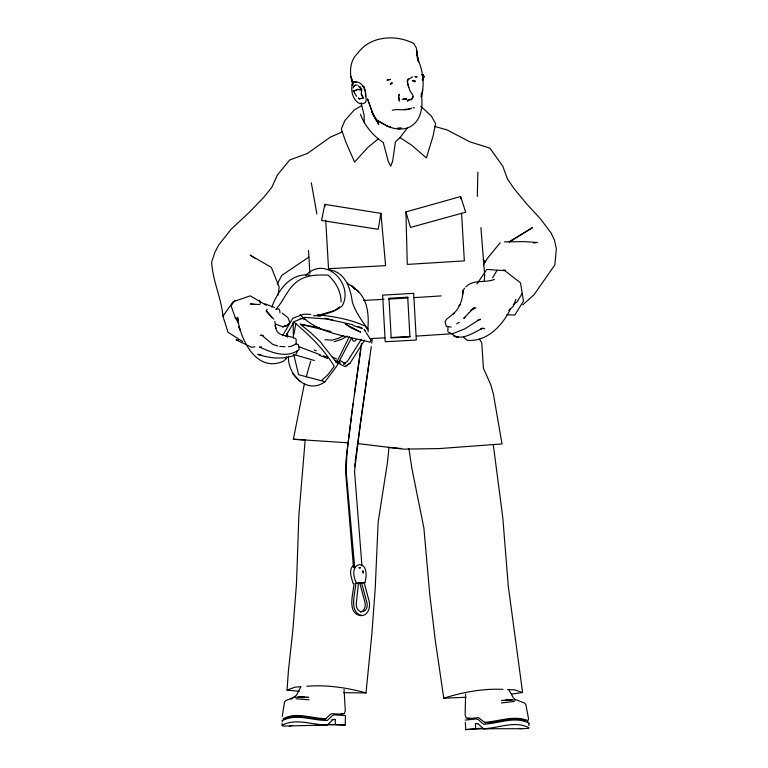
<?xml version="1.0" encoding="UTF-8"?>
<svg xmlns="http://www.w3.org/2000/svg" width="768" height="768" viewBox="0 0 768 768"><rect width="100%" height="100%" fill="white"/><g stroke="black" fill="none" stroke-linecap="round" stroke-linejoin="round"><path stroke-width="1.15" d="M287.549 337.075L287.558 333.658M465.581 694.109L465.139 715.162L466.186 718.176L469.315 717.811M282.346 721.411L281.952 720.845C295.766 713.126 312.374 720.614 327.274 720.47L332.381 715.594L334.109 714.893L345.408 715.536L345.206 725.05L335.28 724.454L335.328 719.472L334.013 719.424L332.362 720.125L327.379 724.992L284.851 726.058L282.451 725.942L282 723.11M422.813 89.904L421.651 96.73M418.531 62.093L416.352 47.885L413.741 43.517C396.115 34.282 370.243 35.779 357.994 52.963C348.989 61.219 349.21 74.381 353.03 85.046M360.144 86.88L361.68 89.318L361.277 93.926L362.918 97.526L362.707 96.749M477.322 196.406L477.859 172.138M364.205 325.085L367.824 329.29C368.947 315.888 368.122 301.037 357.888 291.072M484.282 281.491L484.656 275.078L480.922 227.626M299.309 691.334L287.05 690.115L288.403 670.915L292.867 630L296.486 583.661L298.877 515.184L305.222 439.45M462.547 295.046L462.874 290.784L464.554 288.182M343.574 692.698L365.99 692.928L371.77 635.03L375.206 588.73L378.163 521.962L387.379 463.037L389.011 447.59M364.944 582.586C371.827 556.454 345.418 560.909 356.563 583.344L364.944 582.586L359.77 582.998L364.973 602.294C365.866 605.952 364.598 611.146 360.557 612.182M278.208 294.922L279.12 286.829L271.373 267.427L250.109 255.072L254.851 258.269M361.594 582.902L366.797 602.189C369.725 613.862 355.402 615.389 356.285 603.091L358.474 583.19L355.776 583.382C355.622 592.195 347.856 613.21 362.698 615.61C368.688 614.198 370.435 606.595 369.139 601.267L364.157 582.634M354.47 466.79L354.902 463.258M282.211 716.477L284.515 702.048L285.792 700.589L294.029 697.162L308.573 697.344L301.2 697.536M372.317 338.669L371.722 343.2M361.555 343.248L351.792 413.078L345.878 461.386L345.542 471.35L353.51 567.677M371.27 346.598L355.21 461.021M360.806 348.912L354.403 394.061M353.117 403.603L347.002 451.613L346.166 471.341L354.72 567.61M352.646 82.896L353.635 82.118L355.968 82.243L353.635 82.118L354.442 81.658C364.502 81.562 366.73 93.398 366 101.386L365.424 102.547L362.736 103.709L359.683 103.574C352.55 99.878 350.275 90.134 352.646 82.896L352.32 85.142L352.723 82.33M369.59 359.05L360.317 423.744L354.538 471.485L361.949 565.872M295.862 323.424L293.981 334.243M390.758 84.346L390.893 83.472L392.429 82.992L391.603 82.896L390.758 84.346L390.269 83.712L390.893 83.472M416.582 54.96L417.178 51.11L416.851 54.826L417.859 60.701L417.485 57.984C422.515 69.677 425.472 84.24 420.874 96.509M380.928 213.36L378.173 229.296L321.59 220.474L324.806 204.374L380.928 213.36L385.603 265.661L328.531 268.694L325.728 220.282M447.984 327.062L447.83 330.95M347.818 442.79L293.376 439.238L304.445 383.491M353.184 88.051L353.616 86.486L355.152 85.162L357.341 85.162M422.65 80.544L422.563 78.23M515.933 299.27L513.408 306.096L509.856 309.504M527.338 722.016L528.557 718.886L525.85 704.534L524.582 703.056L516.278 699.83L501.658 700.493L508.003 700.454M306.24 376.81L310.694 361.171M411.629 99.734L413.059 96.806L412.819 95.107L409.958 90.845L407.472 82.867M412.502 97.91L412.906 96.499M286.349 357.062L285.715 359.136L283.478 361.21C256.339 373.229 239.99 339.245 237.552 317.328L238.406 320.678M286.397 357.206L285.715 359.136L286.32 358.157M409.325 99.245L407.184 101.069L410.842 99.494L412.522 97.853M277.267 284.035L281.827 275.338L308.813 257.146M271.786 307.123C277.709 291.072 290.112 272.534 309.648 275.107M282.691 335.616L292.8 318.211L304.022 314.141L310.8 314.39M349.459 336.346L336.605 362.602L319.949 341.395L310.464 332.458L300.154 324.134M285.782 336.298L287.251 333.331M300.749 686.89L296.659 694.925L293.539 697.584M351.677 337.536L336.557 366.384L325.027 381.706C307.142 394.934 287.597 374.88 288.394 356.227M271.968 317.866L266.256 310.925L267.216 309.091M296.064 354.067L297.408 351.552L297.178 350.611M414.845 81.754L415.258 81.024L412.32 80.851L413.453 80.544L414.845 81.754L414.701 80.909M492.624 277.882L497.002 270.336M361.104 339.763L347.414 361.344L343.565 364.118L345.61 363.619M364.637 340.138L349.997 363.235L345.072 366.605L335.856 362.112M286.867 334.08L294.326 321.523L304.771 317.376L327.206 319.066L352.81 324.701M407.789 127.488L400.032 137.626L395.443 141.802L392.63 161.232L390.739 166.176L388.291 161.482L383.27 142.512C373.018 135.686 364.771 125.846 360.451 114.269M522.24 293.405L516.902 302.074L513.216 304.637M483.35 264.845L487.325 258.47L500.15 242.803M476.928 283.958L486.874 269.414L504.854 270.682L520.512 282.874L523.488 301.094L514.819 315.024L506.88 314.755M528.509 723.878L528.941 723.245C515.021 715.661 498.413 723.734 483.552 724.195L478.205 719.587L476.477 718.963L465.206 720.106M242.64 341.568L228.01 332.275L222.95 316.234L233.03 301.795L250.186 295.843L266.352 305.299M352.896 565.834C348.269 570.902 351.686 577.978 353.136 583.517L353.952 583.478C353.827 592.282 346.042 613.306 360.874 615.706M235.027 300.278L230.995 305.837L235.2 317.376L238.464 323.203M422.227 79.949L423.965 76.675L423.427 74.688L421.584 74.822L422.986 75.034L422.16 74.88M284.515 719.549L285.571 718.243C298.454 713.242 311.99 719.376 325.181 719.299L330.394 714.384L332.035 713.654L342.826 714.23M275.933 309.206C284.093 300.499 287.597 288.192 297.667 281.155C306.576 274.8 317.741 274.685 328.243 275.174C335.702 282.125 341.184 291.562 341.04 301.987M356.563 339.475L354.864 341.069L353.242 341.126L351.85 338.4M465.331 316.723L463.786 318.461L468.826 312.902M305.904 275.347C325.382 254.621 354.278 284.333 342.23 305.856C334.397 312.509 323.491 314.986 313.478 315.802M469.2 312.634L474.605 307.45L470.842 310.262M522.749 304.886L534.077 294.672L554.861 264.902L556.339 248.813L554.467 240.163L551.155 233.098L540.624 219.091L526.07 203.194L513.946 188.496L507.408 178.867L502.819 166.253L489.917 148.147L469.488 141.686L447.11 129.946L434.803 126.442M321.571 380.4L327.802 374.87L334.234 366.288C323.942 349.286 309.725 335.309 294.538 322.675M508.819 310.368L510.518 308.918C502.608 325.277 487.046 342.192 467.184 340.282L463.43 336.998M282.058 725.366C295.872 717.648 312.49 725.136 327.379 724.992M378.23 138.883L367.747 147.571L354.547 162.077L345.571 141.408L341.328 129.062L344.736 120.816L354.01 110.15L361.21 105.83M339.485 306.893L334.992 310.378L316.886 315.821L320.4 316.368M465.917 286.915C473.318 278.938 485.194 283.344 494.419 279.398M353.616 86.486L355.152 85.162M484.685 328.819L482.39 328.253C474.154 332.41 460.493 342.01 452.179 334.09M276.077 309.437L278.582 308.755L279.696 310.262L280.013 312.912M509.098 241.757L532.474 227.635L509.491 241.997M349.997 363.235L345.072 366.605M402.163 99.677L404.678 98.621M458.707 305.712L460.339 304.627M456.701 323.885L459.226 322.243M290.88 699.293L292.656 698.15M480.202 319.037L464.813 328.858L452.429 333.763M408.029 79.69L412.608 76.829M347.126 336.048L342.058 339.168L334.186 341.702M343.411 335.51L339.6 337.834L332.333 340.166L324.931 339.725M342.384 131.818L330.413 137.098L307.296 153.514L289.642 160.022L277.45 174.912L271.699 187.488L263.846 197.232L249.312 212.266L230.966 229.44L218.842 244.781L214.925 252.202L211.661 261.955C212.525 280.675 221.309 297.658 222.95 316.234M472.368 309.37L475.949 307.805M411.84 108.01C405.792 111.581 398.736 108.355 392.304 110.227M482.39 328.253L480.47 328.963L483.581 328.378M287.05 690.115L295.037 687.158L300.95 686.707M408.912 448.627L411.888 468.432L423.888 528.048L429.782 594.672L435.331 640.8L443.779 698.208C462.778 692.189 482.899 688.435 502.877 689.366M401.386 127.862L398.256 128.928L400.195 128.294L397.843 127.91M405.907 211.92L410.486 227.434L465.677 212.17L460.627 196.55L405.907 211.92L407.29 264.413L464.342 260.89L461.606 213.61M293.568 355.699C281.808 359.539 269.328 358.301 257.77 354.288L261.091 355.162M483.571 728.726C498.432 728.266 515.04 720.192 528.96 727.766L528.528 728.4L521.626 728.726L483.571 728.726L478.368 724.128L476.726 723.485L475.43 723.59L475.651 728.563L465.744 729.6L465.341 722.371M484.32 722.333C498.317 721.594 512.592 715.334 526.483 720.048L527.856 721.392M259.67 347.328L261.562 346.867M408.163 109.066L409.699 108.749L408.682 108.922M289.286 726.019L292.195 725.453M501.331 702.922L514.426 701.443M533.741 243.101L537.245 242.467L524.371 241.622L504.451 241.891M360.134 98.669L363.35 98.093L360.662 98.63M407.251 109.162L404.208 109.498M478.022 319.968L480.346 319.622M511.459 694.09L522.595 692.525L508.291 586.195L502.81 517.891L493.315 444.874M467.741 718.704L478.493 717.658L485.597 722.976M254.851 346.858L251.453 347.222L236.006 339.821L238.512 340.195M358.944 583.046L360.662 582.864M306.864 686.256C326.698 684.643 346.877 687.648 365.99 692.928M452.832 333.715L416.275 336.096M487.037 722.659C499.795 722.467 512.736 715.862 525.293 720.691M441.13 295.92L413.914 297.638M489.494 728.458L465.744 729.6M408.077 297.984L388.694 299.098M410.39 336.442L390.73 337.546M355.776 583.382L356.563 583.344M384.01 299.347L363.514 300.413M466.138 697.267L443.779 698.208M384.845 337.853L369.888 338.602M288.538 346.57L290.87 346.474L296.17 343.872L296.102 338.966C288.614 334.07 276.461 338.438 275.28 325.546L275.779 328.474L274.829 321.331M475.651 728.563L482.64 728.352M475.43 723.59L477.763 723.514M403.382 98.842L407.011 99.235L405.85 98.899L406.464 99.35M401.165 448.502L388.272 447.398M331.843 719.482L335.328 719.472M328.31 724.464L335.28 724.454M345.206 725.05L315.821 724.598M260.227 335.453L263.299 335.491M295.958 698.746L309.062 699.84M507.562 689.558L514.589 689.846L522.595 692.525M361.037 89.539L357.859 89.376L353.827 91.056L357.859 89.376L361.68 90.326M413.28 107.77L414.518 107.846M279.821 346.406L285.034 346.723M293.376 439.238L304.867 439.968M341.251 713.434L344.352 713.635L345.293 710.592L344.064 689.549M451.258 327.091L446.218 326.256L445.066 321.514L446.717 319.171L454.032 313.162L453.139 314.016C459.734 308.131 462.854 299.491 462.874 290.784L463.027 292.992M503.174 269.962L505.43 270.192M317.568 314.726C333.149 316.368 348.96 319.046 363.408 325.315M357.35 443.51L403.517 449.136L439.258 448.579L502.003 443.942L493.43 394.234L490.646 384.403L483.427 368.304L481.738 342.643L479.366 339.149M254.832 304.522L250.339 303.955L259.891 304.579M300.509 324.182L319.382 327.811M390.768 126.787L387.226 126.221C412.349 136.272 425.376 118.032 421.238 93.571M519.677 728.4L521.626 728.726M326.448 718.627C312.182 718.906 296.083 711.226 282.979 718.954L283.459 719.52M300.211 318.288L305.77 319.363M330.998 331.517L301.392 324.509M325.066 318.24L332.803 320.093M314.41 360.509L293.491 354.432M329.52 269.971C345.216 271.882 350.63 288.499 352.31 302.006C355.526 312.086 361.862 320.688 367.824 329.29M353.155 325.555L361.21 328.128M264.883 303.821L274.435 307.469M295.987 343.862L298.406 344.621L299.194 349.488C287.472 358.906 271.325 352.589 259.344 346.906M277.747 346.003L272.621 344.304L261.35 334.877M320.314 354.797L298.771 346.627M325.027 381.706L298.598 374.717L293.894 355.094M323.347 355.834L328.253 357.494M314.141 350.026L316.33 350.813M319.325 355.2L327.542 358.454M332.362 357.091L336.653 358.944M357.773 326.304L362.611 328.435M362.112 86.102L363.984 86.957L363.619 86.218L365.443 91.152L365.462 96.403M447.955 331.891L450.624 333.139M275.837 324.23L282.758 326.803L286.762 325.728L289.795 322.541L287.952 317.606L282.24 313.094M334.992 360.346L340.723 363.014M340.493 360.797L344.813 363.149M235.2 317.376L237.216 318.662M400.032 137.626L411.475 145.056L426.384 157.93L432.979 136.358L435.619 123.619L431.222 115.834L420.787 106.291M358.445 86.006L361.68 89.318M347.261 283.027L349.901 285.149M353.424 287.971L355.19 289.382M352.454 286.723L350.573 285.197L358.704 291.792L351.638 285.61M364.003 329.501L365.434 330.778M515.539 699.802L513.36 697.834L508.925 689.818M483.101 259.517L485.693 261.926M300.086 314.563C318.01 333.84 346.099 335.683 370.128 342.202L370.963 340.013L366.192 332.717M300.336 381.6L292.8 373.814M266.256 310.925L273.773 319.066M356.602 96.326L353.002 90.547M364.656 330.269L365.674 331.91M361.277 93.926L362.419 96.499M259.478 300.182L260.304 303.437M361.114 102.768L364.09 115.056L364.272 122.832M417.101 54.682L418.061 60.211M367.699 328.685L368.246 331.728M311.309 182.755L316.877 213.926M408.653 87.523L407.251 81.082L408.298 78.902L407.261 81.792M308.525 250.531L309.907 273.446M460.627 196.55L460.762 198.835M324.816 204.384L324.941 206.669M293.117 322.051L293.434 338.102M528.941 723.245L528.95 725.51M398.563 95.779L399.379 101.05L398.515 96.269L399.437 94.214L398.563 95.779M423.965 76.675L422.861 79.085L423.965 76.675M358.32 98.122L359.549 98.928L358.32 98.122M287.779 325.094L282.758 326.803L287.779 325.094M359.606 567.629L358.838 567.859L360.528 567.782L359.606 567.629M390.259 79.421L387.139 80.074L390.259 79.421M510.077 699.821L505.421 700.253L512.179 699.677L510.077 699.821M413.674 293.347L382.598 295.123L385.238 341.76L416.314 340.022L413.674 293.347M407.702 297.168L388.982 298.234L391.229 337.949L409.949 336.902L407.702 297.168M416.909 76.877L415.075 76.752L416.909 76.877M300.23 696.979L298.109 696.874L304.858 697.238L300.23 696.979M458.477 337.382L454.128 336.269L458.477 337.382M360.576 332.112L351.072 327.888L345.139 323.846L360.576 332.112M388.157 126.614L376.186 119.77L371.875 111.648L378.758 124.445L373.43 115.334L367.613 99.072L373.43 115.334L378.691 123.12L376.186 119.77L388.157 126.614M240.269 330.355L238.742 326.736L240.269 330.355M352.858 83.424L351.053 76.56L352.771 83.453M363.206 571.949L362.918 570.71L363.235 573.13L363.206 571.949"/></g></svg>
